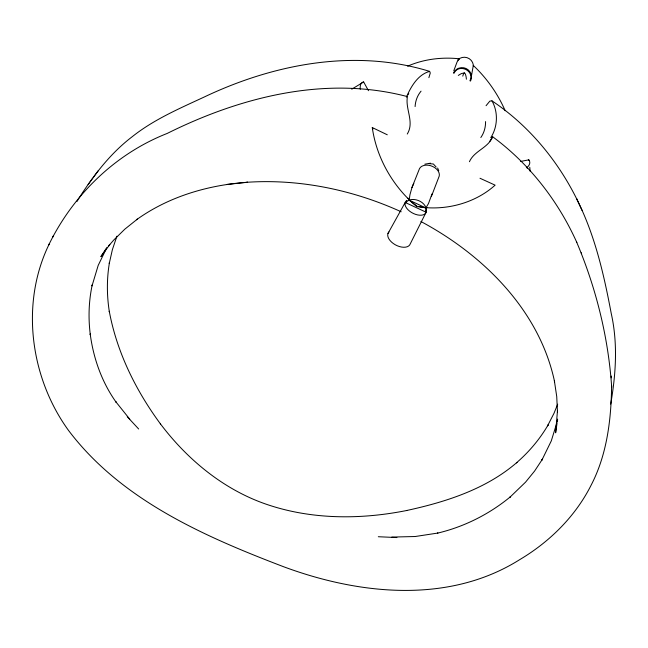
<?xml version="1.0" encoding="UTF-8"?>
<svg xmlns="http://www.w3.org/2000/svg" width="648" height="648" viewBox="0 0 648 648"><rect width="100%" height="100%" fill="white"/><g stroke="black" fill="none" stroke-linecap="round" stroke-linejoin="round"><path stroke-width="0.97" d="M611.607 385.43C611.242 419.378 607.055 454.41 591.235 484.963C575.521 516.31 549.65 541.858 519.655 559.67C448.724 604.292 359.016 594.637 283.816 566.814C204.517 536.536 121.192 500.143 68.567 430.491C30.14 377.565 20.129 303.126 49.361 243.729M473.283 65.861L473.275 64.735A9.258 9.129 -23 0 0 459.821 58.361L458.071 59.689M473.291 65.497L471.614 74.99M556.996 423.622L555.628 432.815L557.507 410.354L557.474 412.088L556.737 396.568L554.364 380.749L554.599 381.818C539.549 310.497 483.384 254.899 420.916 221.519M576.817 242.49L576.437 241.615C557.782 200.443 529.124 163.62 492.65 136.752C488.268 147.995 474.279 150.652 469.427 161.725M557.304 421.816L557.604 420.009M610.7 404.093C615.892 374.285 617.941 343.456 611.283 313.689C604.665 278.543 596.816 243.3 582.163 210.511L581.783 209.709C562.44 166.204 531.676 127.381 491.945 100.837L489.823 101.137L486.065 105.705M557.118 421.799L557.636 419.094M556.899 422.682L551.286 440.915L541.89 460.137L542.425 459.197L534.576 471.08L525.552 482.153L510.017 497.138L510.592 496.635C489.418 514.131 464.195 526.848 437.449 533.158L437.935 533.045L415.149 536.52L391.805 537.079M418.624 206.404L425.849 207.959L428.474 203.569L432.038 193.882M426.052 209.555L426.303 210.454A11.575 6.472 27.7 0 1 413.521 213.548A11.575 6.472 27.7 0 1 406.118 201.042L406.831 200.597L405.883 202.784L425.444 211.904L425.849 210.341M453.811 70.713L457.099 61.9L459.205 58.822L457.901 60.151M431.333 196.595L438.68 177.512A10.595 7.379 21 0 0 432.767 166.52A10.595 7.379 21 0 0 419.531 168.553L411.958 187.547L409.901 194.91L409.22 200.175L425.849 207.927L426.886 207.708M425.444 211.904L426.109 209.717L425.752 207.287A10.822 7.29 21.1 0 0 409.86 199.876L407.462 201.018L405.883 202.784M469.922 80.789C475.049 70.664 458.727 63.107 454.021 73.265M557.685 404.166L554.032 413.238L547.584 425.817L548.095 424.934C539.776 439.255 528.938 452.045 516.415 462.866L516.974 462.405C485.976 489.232 445.8 502.014 406.409 510.559L406.782 510.486C360.231 519.801 310.87 519.712 265.672 504.031C223.155 489.24 187.175 459.375 160.307 423.719L160.526 424.011C135.894 390.623 116.867 352.253 109.277 311.259L109.382 311.971C106.766 295.601 106.669 278.81 109.472 262.456L109.269 263.453L112.379 249.666L116.907 236.204M407.268 134.039C414.671 121.994 405.073 109.22 407.43 96.609C326.114 75.2 240.756 96.819 167.241 133.415C115.012 153.916 72.835 195.186 48.503 245.422M428.879 77.671L430.28 72.989L429.624 71.369C354.991 48.357 274.128 63.917 204.914 96.69C179.869 108.362 154.086 119.313 132.289 136.647C110.265 153.422 93.336 175.665 78.562 198.839M411.958 187.547L413.797 183.327M406.377 97.168C410.986 86.581 417.83 74.658 429.624 71.369M426.125 212.22L410.265 243.859A12.32 7.136 27.8 0 1 395.288 244.782A12.32 7.136 27.8 0 1 388.978 231.944M52.512 237.541L53.371 235.848M490.795 137.611C497.826 126.846 498.28 111.804 491.945 100.837M462.777 76.148C464.632 68.429 466.366 76.877 466.374 79.226M106.961 247.366L98.196 265.388L92.016 285.906L92.243 284.845C88.719 301.182 88.193 318.111 90.299 334.676L90.202 333.914C93.377 358.239 101.793 382.036 116.049 402.108L115.749 401.679L129.778 419.207M387.966 233.515L405.194 202.468M77.08 201.39L78.068 199.689M489.694 141.467L492.65 136.752M105.972 248.848L100.869 256.616L109.804 244.555L108.67 245.876L113.7 240.1L124.837 229.157L137.4 219.097L136.517 219.737C168.731 196.555 208.138 185.012 247.439 182.266L246.856 182.291C299.724 178.718 353.103 189.913 401.201 211.775M407.851 94.892L408.75 93.636M88.128 184.599L92.883 178.038M93.45 177.317L98.188 170.772M458.314 75.411L461.335 73.597L464.446 72.876M526.362 167.297L527.075 167.427A17.326 8.586 -5.6 0 0 528.865 159.845L520.676 161.433M351.759 89.181L363.658 81.972L368.477 90.712M407.641 66.161C423.703 59.154 441.693 56.943 459.068 58.766M424.805 164.179L430.588 163.183M428.935 163.612L433.366 164.009L436.12 166.973M227.731 184.388L227.1 184.461L247.439 182.266M407.997 198.126L409.196 200.192L416.818 206.015M378.319 536.73L396.908 537.565M363.658 81.972L363.463 81.964A17.431 7.574 59.3 0 0 360.248 88.938L360.304 89.246M479.982 178.249L495.121 185.158C474.287 203.877 444.034 211.297 416.696 206.51C393.109 186.875 376.553 158.055 372.284 127.567L387.285 134.784M473.421 65.578C486.883 78.295 497.769 93.749 505.173 110.727M127.243 416.68L138.664 428.992M526.832 167.597L527.261 168.278M576.987 199.495L576.615 198.725L582.163 210.511M576.437 241.615C595.998 287.655 608.375 337.325 611.68 387.245M372.284 127.567L372.924 129.041M437.619 168.035L438.753 170.708M581.232 252.744L581.604 253.651M528.703 159.692L528.906 160.437M529.756 167.216L530.153 171.299M611.218 376.059L611.291 377.865M485.563 121.581A100.375 50.625 26.1 0 1 480.824 137.522M415.101 106.58A99.833 50.082 28.8 0 1 421.054 91.157M453.422 72.981A9.526 9.372 -16.4 0 1 466.155 68.534A9.526 9.372 -16.4 0 1 470.513 81.073"/></g></svg>
